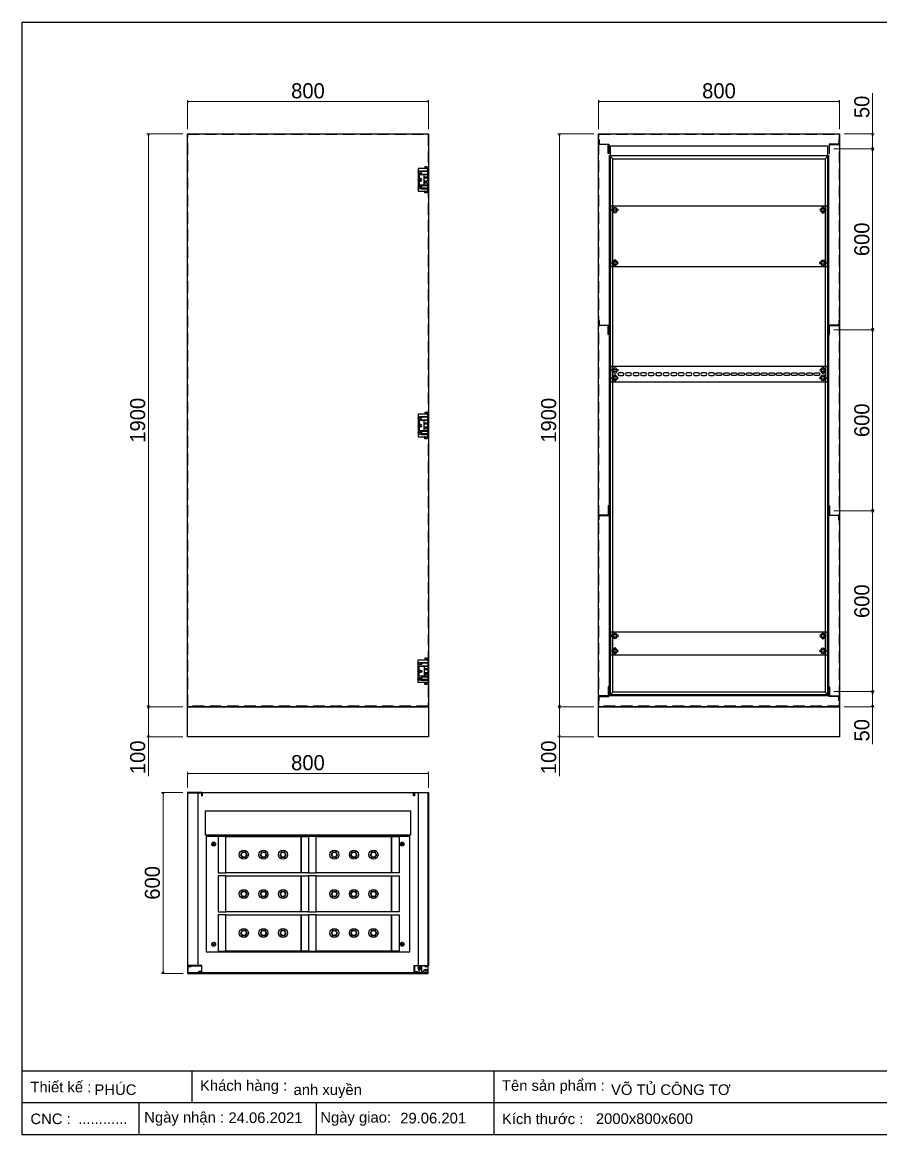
# Model space of a CAD drawing. Header units: millimetres. Extents: x 0 to 5218, y 0 to 3690.
# Drawn here: x 0 to 2847, y 0 to 3690 of the extents above; entities that cross this region are included whole.
import ezdxf

# ---------------------------------------------------------------- set-up
doc = ezdxf.new("R2010")
doc.units = ezdxf.units.MM
doc.linetypes.add('HIDDENX2', pattern=[19.05, 12.7, -6.35])
doc.layers.add('CNC', color=7, linetype='Continuous')
doc.styles.add('Arial', font='arial.ttf')
doc.dimstyles.new('CNC', dxfattribs={"dimtxt": 50, "dimasz": 5, "dimexe": 5, "dimexo": 15, "dimgap": 10, "dimtad": 1, "dimdec": 0, "dimtxsty": 'Standard', "dimblk": 'OPEN30', "dimcen": 10, "dimclrd": 5, "dimclre": 5, "dimclrt": 3, "dimazin": 3, "dimtfac": 1, "dimtdec": 0, "dimtmove": 0, "dimatfit": 3, "dimldrblk": 'ARCHTICK', "dimlwd": 9, "dimlwe": 9})

# ---------------------------------------------------------------- blocks, each defined once
blk = doc.blocks.new('KHUNG CHUẨN')
at = {"color": 7}
for p, q in [((19889.2, -28535.2), (16919.2, -28535.2)), ((17239.2, -28535.2), (17239.2, -28595.2)), ((17809.2, -28535.2), (17809.2, -28655.2)), ((18939.2, -28595.2), (16919.2, -28595.2)), ((17139.2, -28595.2), (17139.2, -28655.2)), ((17474.2, -28595.2), (17474.2, -28655.2))]:
    blk.add_line(p, q, dxfattribs=at)
blk.add_lwpolyline([(16919.2, -26555.2), (19889.2, -26555.2), (19889.2, -28655.2), (16919.2, -28655.2)], close=True, dxfattribs=at)
at = {"color": 2, "char_height": 20, "attachment_point": 4, "style": 'Arial'}
for s, insert, width in [('  Thiết kế :', (16919.2, -28565.2), 917.634), ('  Khách hàng :', (17239.2, -28565.2), 917.634), ('  Tên sản phẩm :', (17809.2, -28565.2), 917.634), ('  CNC :', (16919.2, -28625.2), 917.634), ('  Ngày nhận :', (17134, -28625.2), 556.651), ('  Ngày giao:', (17466.3, -28625.2), 556.651), ('  Kích thước :', (17809.2, -28625.2), 917.634)]:
    blk.add_mtext(s, dxfattribs=dict(at, insert=insert, width=width))
at = {"color": 3, "style": 'Arial'}
for tag, p in [('#01', (17055.6, -28580.1)), ('#02', (17431.4, -28580.1)), ('#03', (18030.6, -28580.1)), ('#08', (18751.7, -28580.1)), ('#10', (19064.8, -28580.1)), ('#04', (17024.8, -28634.6)), ('#05', (17308.5, -28633)), ('#06', (17632.7, -28633.7)), ('#07', (18002, -28634.7)), ('#09', (18753.8, -28632.6)), ('#11', (19060.3, -28625.7)), ('#12', (19806.5, -28628.9))]:
    blk.add_attdef(tag, p, '', height=20, dxfattribs=at)
blk = doc.blocks.new('*D1')
at = {"color": 5, "lineweight": 9, "ltscale": 3, "transparency": 16777216}
for p, q in [((547.5, 3334.5), (547.5, 3431.4)), ((1347.5, 3334.5), (1347.5, 3431.4)), ((552.5, 3426.4), (1342.5, 3426.4))]:
    blk.add_line(p, q, dxfattribs=at)
at = {"color": 0, "linetype": 'ByBlock', "lineweight": -2}
for p, q in [((547.5, 3426.4), (552.5, 3427.7)), ((552.5, 3425), (547.5, 3426.4)), ((547.5, 3426.4), (552.5, 3426.4)), ((1342.5, 3427.7), (1347.5, 3426.4)), ((1347.5, 3426.4), (1342.5, 3425)), ((1347.5, 3426.4), (1342.5, 3426.4))]:
    blk.add_line(p, q, dxfattribs=at)
at = {"layer": 'Defpoints', "color": 0, "ltscale": 3, "transparency": 16777216}
for p in [(1347.5, 3426.4), (547.5, 3319.5), (1347.5, 3319.5)]:
    blk.add_point(p, dxfattribs=at)
at = {"color": 3, "ltscale": 3, "transparency": 16777216, "insert": (947.5, 3461.9), "char_height": 50, "attachment_point": 5}
blk.add_mtext('800', dxfattribs=at)
blk = doc.blocks.new('_ArchTick')
at = {"color": 0, "const_width": 0.15}
blk.add_lwpolyline([(-0.5, -0.5), (0.5, 0.5)], dxfattribs=at)
blk = doc.blocks.new('_Open30')
at = {"color": 0, "linetype": 'ByBlock', "lineweight": -2}
for p, q in [((-1, 0.27), (0, 0)), ((0, 0), (-1, -0.27)), ((0, 0), (-1, 0))]:
    blk.add_line(p, q, dxfattribs=at)
blk = doc.blocks.new('*D2')
at = {"color": 5, "lineweight": 9, "ltscale": 3, "transparency": 16777216}
for p, q in [((532.5, 3319.5), (413.5, 3319.5)), ((418.5, 3314.5), (418.5, 1424.5)), ((532.5, 1419.5), (413.5, 1419.5))]:
    blk.add_line(p, q, dxfattribs=at)
at = {"color": 0, "linetype": 'ByBlock', "lineweight": -2}
for p, q in [((417.2, 3314.5), (418.5, 3319.5)), ((418.5, 3319.5), (419.9, 3314.5)), ((418.5, 3319.5), (418.5, 3314.5)), ((418.5, 1419.5), (417.2, 1424.5)), ((419.9, 1424.5), (418.5, 1419.5)), ((418.5, 1419.5), (418.5, 1424.5))]:
    blk.add_line(p, q, dxfattribs=at)
at = {"layer": 'Defpoints', "color": 0, "ltscale": 3, "transparency": 16777216}
for p in [(547.5, 3319.5), (418.5, 1419.5), (547.5, 1419.5)]:
    blk.add_point(p, dxfattribs=at)
at = {"color": 3, "ltscale": 3, "transparency": 16777216, "insert": (383, 2369.5), "char_height": 50, "attachment_point": 5, "rotation": 90}
blk.add_mtext('1900', dxfattribs=at)
blk = doc.blocks.new('*D3')
at = {"color": 5, "lineweight": 9, "ltscale": 3, "transparency": 16777216}
for p, q in [((532.5, 1419.5), (413.5, 1419.5)), ((418.5, 1414.5), (418.5, 1324.5)), ((532.5, 1319.5), (413.5, 1319.5)), ((418.5, 1319.5), (418.5, 1188.9))]:
    blk.add_line(p, q, dxfattribs=at)
at = {"color": 0, "linetype": 'ByBlock', "lineweight": -2}
for p, q in [((417.2, 1414.5), (418.5, 1419.5)), ((418.5, 1419.5), (419.9, 1414.5)), ((418.5, 1419.5), (418.5, 1414.5)), ((418.5, 1319.5), (417.2, 1324.5)), ((419.9, 1324.5), (418.5, 1319.5)), ((418.5, 1319.5), (418.5, 1324.5))]:
    blk.add_line(p, q, dxfattribs=at)
at = {"layer": 'Defpoints', "color": 0, "ltscale": 3, "transparency": 16777216}
for p in [(547.5, 1419.5), (418.5, 1319.5), (547.5, 1319.5)]:
    blk.add_point(p, dxfattribs=at)
at = {"color": 3, "ltscale": 3, "transparency": 16777216, "insert": (383, 1251.7), "char_height": 50, "attachment_point": 5, "rotation": 90}
blk.add_mtext('100', dxfattribs=at)
blk = doc.blocks.new('*D4')
at = {"color": 5, "lineweight": 9, "ltscale": 3, "transparency": 16777216}
for p, q in [((1910.5, 3334.5), (1910.5, 3431.4)), ((2710.5, 3334.5), (2710.5, 3431.4)), ((1915.5, 3426.4), (2705.5, 3426.4))]:
    blk.add_line(p, q, dxfattribs=at)
at = {"color": 0, "linetype": 'ByBlock', "lineweight": -2}
for p, q in [((1910.5, 3426.4), (1915.5, 3427.7)), ((1915.5, 3425), (1910.5, 3426.4)), ((1910.5, 3426.4), (1915.5, 3426.4)), ((2705.5, 3427.7), (2710.5, 3426.4)), ((2710.5, 3426.4), (2705.5, 3425)), ((2710.5, 3426.4), (2705.5, 3426.4))]:
    blk.add_line(p, q, dxfattribs=at)
at = {"layer": 'Defpoints', "color": 0, "ltscale": 3, "transparency": 16777216}
for p in [(2710.5, 3426.4), (1910.5, 3319.5), (2710.5, 3319.5)]:
    blk.add_point(p, dxfattribs=at)
at = {"color": 3, "ltscale": 3, "transparency": 16777216, "insert": (2310.5, 3461.9), "char_height": 50, "attachment_point": 5}
blk.add_mtext('800', dxfattribs=at)
blk = doc.blocks.new('*D5')
at = {"color": 5, "lineweight": 9, "ltscale": 3, "transparency": 16777216}
for p, q in [((1895.5, 3319.5), (1776.5, 3319.5)), ((1781.5, 3314.5), (1781.5, 1424.5)), ((1895.5, 1419.5), (1776.5, 1419.5))]:
    blk.add_line(p, q, dxfattribs=at)
at = {"color": 0, "linetype": 'ByBlock', "lineweight": -2}
for p, q in [((1780.1, 3314.5), (1781.5, 3319.5)), ((1781.5, 3319.5), (1782.8, 3314.5)), ((1781.5, 3319.5), (1781.5, 3314.5)), ((1781.5, 1419.5), (1780.1, 1424.5)), ((1782.8, 1424.5), (1781.5, 1419.5)), ((1781.5, 1419.5), (1781.5, 1424.5))]:
    blk.add_line(p, q, dxfattribs=at)
at = {"layer": 'Defpoints', "color": 0, "ltscale": 3, "transparency": 16777216}
for p in [(1910.5, 3319.5), (1781.5, 1419.5), (1910.5, 1419.5)]:
    blk.add_point(p, dxfattribs=at)
at = {"color": 3, "ltscale": 3, "transparency": 16777216, "insert": (1745.9, 2369.5), "char_height": 50, "attachment_point": 5, "rotation": 90}
blk.add_mtext('1900', dxfattribs=at)
blk = doc.blocks.new('*D6')
at = {"color": 5, "lineweight": 9, "ltscale": 3, "transparency": 16777216}
for p, q in [((1895.5, 1419.5), (1776.5, 1419.5)), ((1781.5, 1414.5), (1781.5, 1324.5)), ((1895.5, 1319.5), (1776.5, 1319.5)), ((1781.5, 1319.5), (1781.5, 1188.9))]:
    blk.add_line(p, q, dxfattribs=at)
at = {"color": 0, "linetype": 'ByBlock', "lineweight": -2}
for p, q in [((1780.1, 1414.5), (1781.5, 1419.5)), ((1781.5, 1419.5), (1782.8, 1414.5)), ((1781.5, 1419.5), (1781.5, 1414.5)), ((1781.5, 1319.5), (1780.1, 1324.5)), ((1782.8, 1324.5), (1781.5, 1319.5)), ((1781.5, 1319.5), (1781.5, 1324.5))]:
    blk.add_line(p, q, dxfattribs=at)
at = {"layer": 'Defpoints', "color": 0, "ltscale": 3, "transparency": 16777216}
for p in [(1910.5, 1419.5), (1781.5, 1319.5), (1910.5, 1319.5)]:
    blk.add_point(p, dxfattribs=at)
at = {"color": 3, "ltscale": 3, "transparency": 16777216, "insert": (1745.9, 1251.7), "char_height": 50, "attachment_point": 5, "rotation": 90}
blk.add_mtext('100', dxfattribs=at)
blk = doc.blocks.new('HL011-1-6')
at = {"color": 1}
for p, q in [((29.5, 81), (22.5, 81)), ((22.5, 81), (22.5, 78)), ((23.5, 78), (22.5, 78)), ((23.5, 75), (22.5, 75)), ((23.5, 75), (23.5, 78)), ((29.5, 78), (28.5, 78)), ((28.5, 75), (28.5, 78)), ((28.5, 75), (29.5, 75)), ((29.5, 78), (29.5, 81)), ((11, 56), (11, 54)), ((11, 56), (32, 56)), ((20, 54), (20, 21)), ((20, 47), (32, 47)), ((32, 42.5), (20, 42.5)), ((22.5, 56), (22.5, 54)), ((23.1, 47), (24, 44)), ((24, 44), (28, 44)), ((28.9, 47), (28, 44)), ((29.5, 54), (29.5, 56)), ((11, 21), (11, 19)), ((11, 19), (32, 19)), ((32, 32.5), (20, 32.5)), ((20, 28), (32, 28)), ((22.5, 19), (22.5, 21)), ((23.5, 0), (22.5, 0)), ((23.1, 28), (24, 31)), ((23.5, 0), (23.5, -3)), ((24, 31), (28, 31)), ((28.9, 28), (28, 31)), ((28.5, 0), (28.5, -3)), ((28.5, 0), (29.5, 0)), ((29.5, 21), (29.5, 19)), ((22.5, -6), (22.5, -3)), ((23.5, -3), (22.5, -3)), ((29.5, -6), (22.5, -6)), ((29.5, -3), (28.5, -3)), ((29.5, -3), (29.5, -6))]:
    blk.add_line(p, q, dxfattribs=at)
for points in [[(32, 19), (32, 0), (0, 0), (0, 75), (32, 75), (32, 56)], [(32, 28), (32, 21), (3, 21), (3, 54), (32, 54), (32, 47)], [(32, 42.5), (32, 32.5)]]:
    blk.add_lwpolyline(points, dxfattribs=at)
for points in [[(10, 67), (32, 67), (32, 65), (10, 65)], [(10, 8), (32, 8), (32, 10), (10, 10)]]:
    blk.add_lwpolyline(points, close=True, dxfattribs=at)
for centre in [(5.5, 62.5), (5.5, 37.5), (5.5, 12.5)]:
    blk.add_circle(centre, 3, dxfattribs=at)
blk = doc.blocks.new('HL011-1-4')
h = blk.add_hatch()
h.set_pattern_fill('ANSI31', color=2, scale=0.5, style=0)
h.paths.add_polyline_path([(2.5, 0), (8.5, 0), (8.5, 12), (2.5, 12)])
at = {"color": 1}
for p, q in [((7, 23.5), (0, 10)), ((0, 0), (0, 10)), ((11, 0), (0, 0)), ((7, 23.5), (26, 23.5)), ((11, 0), (11, 19.5)), ((11, 19.5), (17, 19.5)), ((17, 19.5), (21.2, 13.9))]:
    blk.add_line(p, q, dxfattribs=at)
at = {"color": 2}
blk.add_lwpolyline([(2.5, 0), (2.5, 12), (8.5, 12), (8.5, 0)], dxfattribs=at)
at = {"color": 1}
blk.add_lwpolyline([(5.7, 21), (3, 21), (3, 23.5), (7, 23.5)], dxfattribs=at)
blk.add_circle((26, 17.5), 3.5, dxfattribs=at)
blk.add_arc((26, 17.5), 6, 216.8699, 90, dxfattribs=at)
blk = doc.blocks.new('*D7')
at = {"color": 5, "lineweight": 9, "ltscale": 3, "transparency": 16777216}
for p, q in [((532.5, 1135.3), (462.2, 1135.3)), ((467.2, 1130.3), (467.2, 540.3)), ((533.5, 535.3), (462.2, 535.3))]:
    blk.add_line(p, q, dxfattribs=at)
at = {"color": 0, "linetype": 'ByBlock', "lineweight": -2}
for p, q in [((465.9, 1130.3), (467.2, 1135.3)), ((467.2, 1135.3), (468.5, 1130.3)), ((467.2, 1135.3), (467.2, 1130.3)), ((467.2, 535.3), (465.9, 540.3)), ((468.5, 540.3), (467.2, 535.3)), ((467.2, 535.3), (467.2, 540.3))]:
    blk.add_line(p, q, dxfattribs=at)
at = {"layer": 'Defpoints', "color": 0, "ltscale": 3, "transparency": 16777216}
for p in [(547.5, 1135.3), (467.2, 535.3), (548.5, 535.3)]:
    blk.add_point(p, dxfattribs=at)
at = {"color": 3, "ltscale": 3, "transparency": 16777216, "insert": (431.7, 835.3), "char_height": 50, "attachment_point": 5, "rotation": 90}
blk.add_mtext('600', dxfattribs=at)
blk = doc.blocks.new('*D8')
at = {"color": 5, "lineweight": 9, "ltscale": 3, "transparency": 16777216}
for p, q in [((547.5, 1150.3), (547.5, 1203.2)), ((552.5, 1198.2), (1342.5, 1198.2)), ((1347.5, 1150.3), (1347.5, 1203.2))]:
    blk.add_line(p, q, dxfattribs=at)
at = {"color": 0, "linetype": 'ByBlock', "lineweight": -2}
for p, q in [((547.5, 1198.2), (552.5, 1199.5)), ((552.5, 1196.9), (547.5, 1198.2)), ((547.5, 1198.2), (552.5, 1198.2)), ((1342.5, 1199.5), (1347.5, 1198.2)), ((1347.5, 1198.2), (1342.5, 1196.9)), ((1347.5, 1198.2), (1342.5, 1198.2))]:
    blk.add_line(p, q, dxfattribs=at)
at = {"layer": 'Defpoints', "color": 0, "ltscale": 3, "transparency": 16777216}
for p in [(1347.5, 1198.2), (547.5, 1135.3), (1347.5, 1135.3)]:
    blk.add_point(p, dxfattribs=at)
at = {"color": 3, "ltscale": 3, "transparency": 16777216, "insert": (947.5, 1233.7), "char_height": 50, "attachment_point": 5}
blk.add_mtext('800', dxfattribs=at)
blk = doc.blocks.new('*D10')
at = {"color": 5, "lineweight": 9, "ltscale": 3, "transparency": 16777216}
for p, q in [((2691, 1469.5), (2825.1, 1469.5)), ((2820.1, 1464.5), (2820.1, 1424.5)), ((2725.5, 1419.5), (2825.1, 1419.5)), ((2820.1, 1419.5), (2820.1, 1295.7))]:
    blk.add_line(p, q, dxfattribs=at)
at = {"color": 0, "linetype": 'ByBlock', "lineweight": -2}
for p, q in [((2818.7, 1464.5), (2820.1, 1469.5)), ((2820.1, 1469.5), (2821.4, 1464.5)), ((2820.1, 1469.5), (2820.1, 1464.5)), ((2820.1, 1419.5), (2818.7, 1424.5)), ((2821.4, 1424.5), (2820.1, 1419.5)), ((2820.1, 1419.5), (2820.1, 1424.5))]:
    blk.add_line(p, q, dxfattribs=at)
at = {"layer": 'Defpoints', "color": 0, "ltscale": 3, "transparency": 16777216}
for p in [(2676, 1469.5), (2820.1, 1469.5), (2710.5, 1419.5)]:
    blk.add_point(p, dxfattribs=at)
at = {"color": 3, "ltscale": 3, "transparency": 16777216, "insert": (2784.5, 1341.4), "char_height": 50, "attachment_point": 5, "rotation": 90}
blk.add_mtext('50', dxfattribs=at)
blk = doc.blocks.new('*D11')
at = {"color": 5, "lineweight": 9, "ltscale": 3, "transparency": 16777216}
for p, q in [((2691, 2069.5), (2825.1, 2069.5)), ((2820.1, 1474.5), (2820.1, 2064.5)), ((2691, 1469.5), (2825.1, 1469.5))]:
    blk.add_line(p, q, dxfattribs=at)
at = {"color": 0, "linetype": 'ByBlock', "lineweight": -2}
for p, q in [((2818.7, 2064.5), (2820.1, 2069.5)), ((2820.1, 2069.5), (2821.4, 2064.5)), ((2820.1, 2069.5), (2820.1, 2064.5)), ((2820.1, 1469.5), (2818.7, 1474.5)), ((2821.4, 1474.5), (2820.1, 1469.5)), ((2820.1, 1469.5), (2820.1, 1474.5))]:
    blk.add_line(p, q, dxfattribs=at)
at = {"layer": 'Defpoints', "color": 0, "ltscale": 3, "transparency": 16777216}
for p in [(2676, 2069.5), (2820.1, 2069.5), (2676, 1469.5)]:
    blk.add_point(p, dxfattribs=at)
at = {"color": 3, "ltscale": 3, "transparency": 16777216, "insert": (2784.5, 1769.5), "char_height": 50, "attachment_point": 5, "rotation": 90}
blk.add_mtext('600', dxfattribs=at)
blk = doc.blocks.new('*D12')
at = {"color": 5, "lineweight": 9, "ltscale": 3, "transparency": 16777216}
for p, q in [((2691, 2669.5), (2825.1, 2669.5)), ((2820.1, 2074.5), (2820.1, 2664.5)), ((2691, 2069.5), (2825.1, 2069.5))]:
    blk.add_line(p, q, dxfattribs=at)
at = {"color": 0, "linetype": 'ByBlock', "lineweight": -2}
for p, q in [((2818.7, 2664.5), (2820.1, 2669.5)), ((2820.1, 2669.5), (2821.4, 2664.5)), ((2820.1, 2669.5), (2820.1, 2664.5)), ((2820.1, 2069.5), (2818.7, 2074.5)), ((2821.4, 2074.5), (2820.1, 2069.5)), ((2820.1, 2069.5), (2820.1, 2074.5))]:
    blk.add_line(p, q, dxfattribs=at)
at = {"layer": 'Defpoints', "color": 0, "ltscale": 3, "transparency": 16777216}
for p in [(2676, 2669.5), (2820.1, 2669.5), (2676, 2069.5)]:
    blk.add_point(p, dxfattribs=at)
at = {"color": 3, "ltscale": 3, "transparency": 16777216, "insert": (2784.5, 2369.5), "char_height": 50, "attachment_point": 5, "rotation": 90}
blk.add_mtext('600', dxfattribs=at)
blk = doc.blocks.new('*D13')
at = {"color": 5, "lineweight": 9, "ltscale": 3, "transparency": 16777216}
for p, q in [((2691, 3269.5), (2825.1, 3269.5)), ((2820.1, 2674.5), (2820.1, 3264.5)), ((2691, 2669.5), (2825.1, 2669.5))]:
    blk.add_line(p, q, dxfattribs=at)
at = {"color": 0, "linetype": 'ByBlock', "lineweight": -2}
for p, q in [((2818.7, 3264.5), (2820.1, 3269.5)), ((2820.1, 3269.5), (2821.4, 3264.5)), ((2820.1, 3269.5), (2820.1, 3264.5)), ((2820.1, 2669.5), (2818.7, 2674.5)), ((2821.4, 2674.5), (2820.1, 2669.5)), ((2820.1, 2669.5), (2820.1, 2674.5))]:
    blk.add_line(p, q, dxfattribs=at)
at = {"layer": 'Defpoints', "color": 0, "ltscale": 3, "transparency": 16777216}
for p in [(2676, 3269.5), (2820.1, 3269.5), (2676, 2669.5)]:
    blk.add_point(p, dxfattribs=at)
at = {"color": 3, "ltscale": 3, "transparency": 16777216, "insert": (2784.5, 2969.5), "char_height": 50, "attachment_point": 5, "rotation": 90}
blk.add_mtext('600', dxfattribs=at)
blk = doc.blocks.new('*D14')
at = {"color": 5, "lineweight": 9, "ltscale": 3, "transparency": 16777216}
for p, q in [((2820.1, 3454.5), (2820.1, 3319.5)), ((2725.5, 3319.5), (2825.1, 3319.5)), ((2820.1, 3274.5), (2820.1, 3314.5)), ((2691, 3269.5), (2825.1, 3269.5))]:
    blk.add_line(p, q, dxfattribs=at)
at = {"color": 0, "linetype": 'ByBlock', "lineweight": -2}
for p, q in [((2818.7, 3314.5), (2820.1, 3319.5)), ((2820.1, 3319.5), (2821.4, 3314.5)), ((2820.1, 3319.5), (2820.1, 3314.5)), ((2820.1, 3269.5), (2818.7, 3274.5)), ((2821.4, 3274.5), (2820.1, 3269.5)), ((2820.1, 3269.5), (2820.1, 3274.5))]:
    blk.add_line(p, q, dxfattribs=at)
at = {"layer": 'Defpoints', "color": 0, "ltscale": 3, "transparency": 16777216}
for p in [(2710.5, 3319.5), (2820.1, 3319.5), (2676, 3269.5)]:
    blk.add_point(p, dxfattribs=at)
at = {"color": 3, "ltscale": 3, "transparency": 16777216, "insert": (2784.5, 3408.8), "char_height": 50, "attachment_point": 5, "rotation": 90}
blk.add_mtext('50', dxfattribs=at)
blk = doc.blocks.new('ovan8.5x20')
at = {"layer": 'CNC', "color": 2, "lineweight": -3}
for p, q in [((5.7, 4.2), (-5.8, 4.2)), ((-5.8, -4.2), (5.7, -4.2))]:
    blk.add_line(p, q, dxfattribs=at)
for centre, start, end in [((-5.8, 0), 90, 270), ((5.7, 0), 270, 90)]:
    blk.add_arc(centre, 4.25, start, end, dxfattribs=at)
blk = doc.blocks.new('A$C341112BA')
at = {"color": 74}
for points in [[(0, 120), (-25, 120), (-25, 0), (0, 0)], [(0, 120), (250, 120), (250, 0), (0, 0)], [(250, 120), (275, 120), (275, 0), (250, 0)]]:
    blk.add_lwpolyline(points, close=True, dxfattribs=at)
at = {"color": 74, "lineweight": 5}
for points in [[(54.6, 69.3), (49.2, 60), (54.6, 50.7), (65.4, 50.7), (70.8, 60), (65.4, 69.3)], [(55.8, 67.3), (51.5, 60), (55.8, 52.7), (64.2, 52.7), (68.5, 60), (64.2, 67.3)], [(119.6, 69.3), (114.2, 60), (119.6, 50.7), (130.4, 50.7), (135.8, 60), (130.4, 69.3)], [(120.8, 67.3), (116.5, 60), (120.8, 52.7), (129.2, 52.7), (133.5, 60), (129.2, 67.3)], [(184.6, 69.3), (179.2, 60), (184.6, 50.7), (195.4, 50.7), (200.8, 60), (195.4, 69.3)], [(185.8, 67.3), (181.5, 60), (185.8, 52.7), (194.2, 52.7), (198.5, 60), (194.2, 67.3)]]:
    blk.add_lwpolyline(points, close=True, dxfattribs=at)
at = {"color": 74}
for centre in [(60, 60), (125, 60), (190, 60)]:
    blk.add_circle(centre, 15, dxfattribs=at)

msp = doc.modelspace()

# ---------------------------------------------------------------- linework, layer by layer
at = {"ltscale": 3}
for p, q in [((1947, 3248), (1958.5, 3236.5)), ((2662.5, 3236.5), (2674, 3248)), ((1958.5, 1467.5), (1947, 1456)), ((2662.5, 1467.5), (2674, 1456))]:
    msp.add_line(p, q, dxfattribs=at)
for points in [[(547.5, 3319.5), (1347.5, 3319.5), (1347.5, 1419.5), (547.5, 1419.5)], [(1910.5, 3319.5), (2710.5, 3319.5), (2710.5, 1419.5), (1910.5, 1419.5)], [(1947, 3248), (2674, 3248), (2674, 1456), (1947, 1456)], [(1958.5, 3236.5), (2662.5, 3236.5), (2662.5, 1467.5), (1958.5, 1467.5)], [(547.5, 1419.5), (1347.5, 1419.5), (1347.5, 1319.5), (547.5, 1319.5)], [(1910.5, 1419.5), (2710.5, 1419.5), (2710.5, 1319.5), (1910.5, 1319.5)], [(595.5, 1123.8), (595.5, 1135.3), (1299.5, 1135.3), (1299.5, 1123.8), (1298, 1123.8), (1298, 1133.8), (597, 1133.8), (597, 1123.8)]]:
    msp.add_lwpolyline(points, close=True, dxfattribs=at)
at = {"linetype": 'HIDDENX2', "ltscale": 3}
for points in [[(549, 3318), (1346, 3318), (1346, 1421), (549, 1421)], [(1912, 3318), (2709, 3318), (2709, 1421), (1912, 1421)]]:
    msp.add_lwpolyline(points, close=True, dxfattribs=at)
at = {"color": 8}
for points in [[(1943.5, 3253.8), (1943.5, 3283.8), (1912, 3283.8), (1912, 3300.3), (1913.5, 3300.3), (1913.5, 3285.3), (1945, 3285.3), (1945, 3253.8)], [(2677.5, 3253.8), (2677.5, 3283.8), (2709, 3283.8), (2709, 3300.3), (2707.5, 3300.3), (2707.5, 3285.3), (2676, 3285.3), (2676, 3253.8)], [(1950.5, 2879.3), (2670.5, 2879.3), (2670.5, 3079.3), (1950.5, 3079.3)], [(1943.5, 2653.8), (1943.5, 2683.8), (1912, 2683.8), (1912, 2700.3), (1913.5, 2700.3), (1913.5, 2685.3), (1945, 2685.3), (1945, 2653.8)], [(2677.5, 2653.8), (2677.5, 2683.8), (2709, 2683.8), (2709, 2700.3), (2707.5, 2700.3), (2707.5, 2685.3), (2676, 2685.3), (2676, 2653.8)], [(1950.5, 2497.5), (2670.5, 2497.5), (2670.5, 2547.5), (1950.5, 2547.5)], [(1943.5, 2085.3), (1943.5, 2055.3), (1912, 2055.3), (1912, 2038.8), (1913.5, 2038.8), (1913.5, 2053.8), (1945, 2053.8), (1945, 2085.3)], [(2677.5, 2085.3), (2677.5, 2055.3), (2709, 2055.3), (2709, 2038.8), (2707.5, 2038.8), (2707.5, 2053.8), (2676, 2053.8), (2676, 2085.3)], [(1950.5, 1592.1), (2670.5, 1592.1), (2670.5, 1667.1), (1950.5, 1667.1)], [(1943.5, 1485.3), (1943.5, 1455.3), (1912, 1455.3), (1912, 1438.8), (1913.5, 1438.8), (1913.5, 1453.8), (1945, 1453.8), (1945, 1485.3)], [(2677.5, 1485.3), (2677.5, 1455.3), (2709, 1455.3), (2709, 1438.8), (2707.5, 1438.8), (2707.5, 1453.8), (2676, 1453.8), (2676, 1485.3)]]:
    msp.add_lwpolyline(points, close=True, dxfattribs=at)
at = {"color": 4}
msp.add_lwpolyline([(1950.5, 3279.5), (2670.5, 3279.5), (2670.5, 1459.5), (1950.5, 1459.5)], close=True, dxfattribs=at)
at = {"color": 2}
for points in [[(1316, 3196, 1), (1316, 3188), (1321, 3188, 1), (1321, 3196)], [(1316, 3171, 1), (1316, 3163), (1321, 3163, 1), (1321, 3171)], [(1316, 3146, 1), (1316, 3138), (1321, 3138, 1), (1321, 3146)], [(1316, 2381, 1), (1316, 2373), (1321, 2373, 1), (1321, 2381)], [(1316, 2356, 1), (1316, 2348), (1321, 2348, 1), (1321, 2356)], [(1316, 2331, 1), (1316, 2323), (1321, 2323, 1), (1321, 2331)], [(1316, 1558, -1), (1316, 1566), (1321, 1566, -1), (1321, 1558)], [(1316, 1533, -1), (1316, 1541), (1321, 1541, -1), (1321, 1533)], [(1316, 1508, -1), (1316, 1516), (1321, 1516, -1), (1321, 1508)]]:
    msp.add_lwpolyline(points, format="xyb", close=True, dxfattribs=at)
at = {"color": 7}
for points in [[(584, 539.8), (595.5, 539.8), (595.5, 561.8), (549, 561.8), (549, 1133.8), (594, 1133.8), (594, 1123.8), (595.5, 1123.8), (595.5, 1135.3), (547.5, 1135.3), (547.5, 560.3), (594, 560.3), (594, 541.3), (584, 541.3)], [(1311, 539.8), (1299.5, 539.8), (1299.5, 561.8), (1346, 561.8), (1346, 1133.8), (1301, 1133.8), (1301, 1123.8), (1299.5, 1123.8), (1299.5, 1135.3), (1347.5, 1135.3), (1347.5, 560.3), (1301, 560.3), (1301, 541.3), (1311, 541.3)], [(1335, 557.8), (1345, 557.8), (1345, 536.8), (550, 536.8), (550, 557.8), (560, 557.8), (560, 559.3), (548.5, 559.3), (548.5, 535.3), (1346.5, 535.3), (1346.5, 559.3), (1335, 559.3)]]:
    msp.add_lwpolyline(points, close=True, dxfattribs=at)
at = {"color": 41, "ltscale": 3}
for points in [[(549, 1133.8), (582, 1133.8), (582, 561.8), (549, 561.8)], [(1346, 1133.8), (1313, 1133.8), (1313, 561.8), (1346, 561.8)]]:
    msp.add_lwpolyline(points, close=True, dxfattribs=at)
at = {"color": 2, "ltscale": 3}
msp.add_lwpolyline([(1287.5, 993.8), (607.5, 993.8), (607.5, 1073.8), (1287.5, 1073.8)], close=True, dxfattribs=at)
at = {"color": 7, "ltscale": 3}
msp.add_lwpolyline([(609.8, 606.8), (1284.8, 606.8), (1284.8, 988.8), (609.8, 988.8)], close=True, dxfattribs=at)
at = {"color": 2, "ltscale": 3}
for centre, radius in [((634.8, 963.8), 6.5), ((634.8, 963.8), 2.5), ((1259.8, 963.8), 6.5), ((1259.8, 963.8), 2.5), ((634.8, 631.8), 6.5), ((634.8, 631.8), 2.5), ((1259.8, 631.8), 6.5), ((1259.8, 631.8), 2.5)]:
    msp.add_circle(centre, radius, dxfattribs=at)

# ---------------------------------------------------------------- block references
at = {"color": 3}
ref = msp.add_blockref('KHUNG CHUẨN', (-29725.8, 50344.8), dxfattribs=dict(at, xscale=1.756919999987985, yscale=1.756919999987985, zscale=1.756919999987985))
ref.add_attrib('#03', 'VÕ TỦ CÔNG TƠ', (1952.5, 131.9), dxfattribs={"color": 3, "height": 35.138, "style": 'Arial'})
ref.add_attrib('#07', '2000x800x600', (1902.3, 35.9), dxfattribs={"color": 3, "height": 35.138, "style": 'Arial'})
ref.add_attrib('#02', 'anh xuyền', (899.8, 131.9), dxfattribs={"color": 3, "height": 35.14, "style": 'Arial'})
ref.add_attrib('#05', '24.06.2021', (683.8, 38.9), dxfattribs={"color": 3, "height": 35.14, "style": 'Arial'})
ref.add_attrib('#06', '29.06.201', (1253.4, 37.6), dxfattribs={"color": 3, "height": 35.14, "style": 'Arial'})
ref.add_attrib('#01', 'PHÚC', (239.5, 131.9), dxfattribs={"color": 3, "height": 35.14, "style": 'Arial'})
ref.add_attrib('#04', '............', (185.4, 36.1), dxfattribs={"color": 3, "height": 35.138, "style": 'Arial'})
at = {"color": 7, "xscale": -1, "rotation": 180}
for name, p in [('HL011-1-6', (1313, 3204.5)), ('HL011-1-6', (1313, 2389.5)), ('HL011-1-4', (1313, 560.3))]:
    msp.add_blockref(name, p, dxfattribs=at)
at = {"color": 7}
for name, p in [('HL011-1-6', (1313, 1499.5)), ('A$C341112BA', (674.8, 868.8)), ('A$C341112BA', (974.8, 868.8)), ('A$C341112BA', (674.8, 738.8)), ('A$C341112BA', (974.8, 738.8)), ('A$C341112BA', (674.8, 608.8)), ('A$C341112BA', (974.8, 608.8))]:
    msp.add_blockref(name, p, dxfattribs=at)
at = {"layer": 'CNC', "lineweight": -3, "xscale": -1}
for p, rotation in [((1965.7, 3066.8), 180), ((1965.7, 3066.8), 270), ((2655.2, 2891.8), 90), ((1965.7, 2535), 180), ((1965.7, 2535), 270), ((2310.5, 2522.5), 180), ((2335.5, 2522.5), 180), ((2360.5, 2522.5), 180), ((2385.5, 2522.5), 180), ((2410.5, 2522.5), 180), ((2435.5, 2522.5), 180), ((2460.5, 2522.5), 180), ((2485.5, 2522.5), 180), ((2510.5, 2522.5), 180), ((2535.5, 2522.5), 180), ((2560.5, 2522.5), 180), ((2585.5, 2522.5), 180), ((2610.5, 2522.5), 180), ((2635.5, 2522.5), 180), ((2655.2, 2510), 90), ((1965.7, 1654.6), 270), ((1965.7, 1654.6), 180), ((2655.2, 1604.6), 90)]:
    msp.add_blockref('ovan8.5x20', p, dxfattribs=dict(at, rotation=rotation))
at = {"layer": 'CNC', "lineweight": -3}
for p, rotation in [((2655.2, 3066.8), 180), ((2655.2, 3066.8), 90), ((1965.7, 2891.8), 270), ((1965.7, 2510), 270), ((1985.5, 2522.5), 180), ((2010.5, 2522.5), 180), ((2035.5, 2522.5), 180), ((2060.5, 2522.5), 180), ((2085.5, 2522.5), 180), ((2110.5, 2522.5), 180), ((2135.5, 2522.5), 180), ((2160.5, 2522.5), 180), ((2185.5, 2522.5), 180), ((2210.5, 2522.5), 180), ((2235.5, 2522.5), 180), ((2260.5, 2522.5), 180), ((2285.5, 2522.5), 180), ((2655.2, 2535), 180), ((2655.2, 2535), 90), ((2655.2, 1654.6), 90), ((2655.2, 1654.6), 180), ((1965.7, 1604.6), 270)]:
    msp.add_blockref('ovan8.5x20', p, dxfattribs=dict(at, rotation=rotation))
for p in [(1965.7, 2891.8), (1965.7, 2510), (1965.7, 1604.6)]:
    msp.add_blockref('ovan8.5x20', p, dxfattribs=at)
at = {"layer": 'CNC', "lineweight": -3, "xscale": -1}
for p in [(2655.2, 2891.8), (2655.2, 2510), (2655.2, 1604.6)]:
    msp.add_blockref('ovan8.5x20', p, dxfattribs=at)

# ---------------------------------------------------------------- dimensions: what is measured, and where the dimension line sits
at = {"ltscale": 3}
for base, p1, p2, picture, middle in [((1347.5, 3426.4), (547.5, 3319.5), (1347.5, 3319.5), '*D1', (947.5, 3461.9)), ((2710.5, 3426.4), (1910.5, 3319.5), (2710.5, 3319.5), '*D4', (2310.5, 3461.9)), ((1347.5, 1198.2), (547.5, 1135.3), (1347.5, 1135.3), '*D8', (947.5, 1233.7))]:
    dim = msp.add_linear_dim(base=base, p1=p1, p2=p2, dimstyle='CNC', dxfattribs=at)
    dim.commit()
    dim.dimension.update_dxf_attribs({"geometry": picture, "text_midpoint": middle})
for base, p1, p2, picture, middle in [((2820.1, 3319.5), (2676, 3269.5), (2710.5, 3319.5), '*D14', (2828.1, 3408.8)), ((2820.1, 1469.5), (2710.5, 1419.5), (2676, 1469.5), '*D10', (2820.1, 1341.4)), ((467.2, 535.3), (547.5, 1135.3), (548.5, 535.3), '*D7', (467.2, 835.3))]:
    dim = msp.add_linear_dim(base=base, p1=p1, p2=p2, angle=90, dimstyle='CNC', dxfattribs=at)
    dim.commit()
    dim.dimension.update_dxf_attribs({"geometry": picture, "text_midpoint": middle, "dimtype": 160})
for base, p1, p2, picture, middle in [((418.5, 1419.5), (547.5, 3319.5), (547.5, 1419.5), '*D2', (383, 2369.5)), ((1781.5, 1419.5), (1910.5, 3319.5), (1910.5, 1419.5), '*D5', (1745.9, 2369.5)), ((2820.1, 3269.5), (2676, 2669.5), (2676, 3269.5), '*D13', (2784.5, 2969.5)), ((2820.1, 2669.5), (2676, 2069.5), (2676, 2669.5), '*D12', (2784.5, 2369.5)), ((2820.1, 2069.5), (2676, 1469.5), (2676, 2069.5), '*D11', (2784.5, 1769.5)), ((418.5, 1319.5), (547.5, 1419.5), (547.5, 1319.5), '*D3', (383, 1251.7)), ((1781.5, 1319.5), (1910.5, 1419.5), (1910.5, 1319.5), '*D6', (1745.9, 1251.7))]:
    dim = msp.add_linear_dim(base=base, p1=p1, p2=p2, angle=90, dimstyle='CNC', dxfattribs=at)
    dim.commit()
    dim.dimension.update_dxf_attribs({"geometry": picture, "text_midpoint": middle})

doc.saveas('drawing.dxf')
